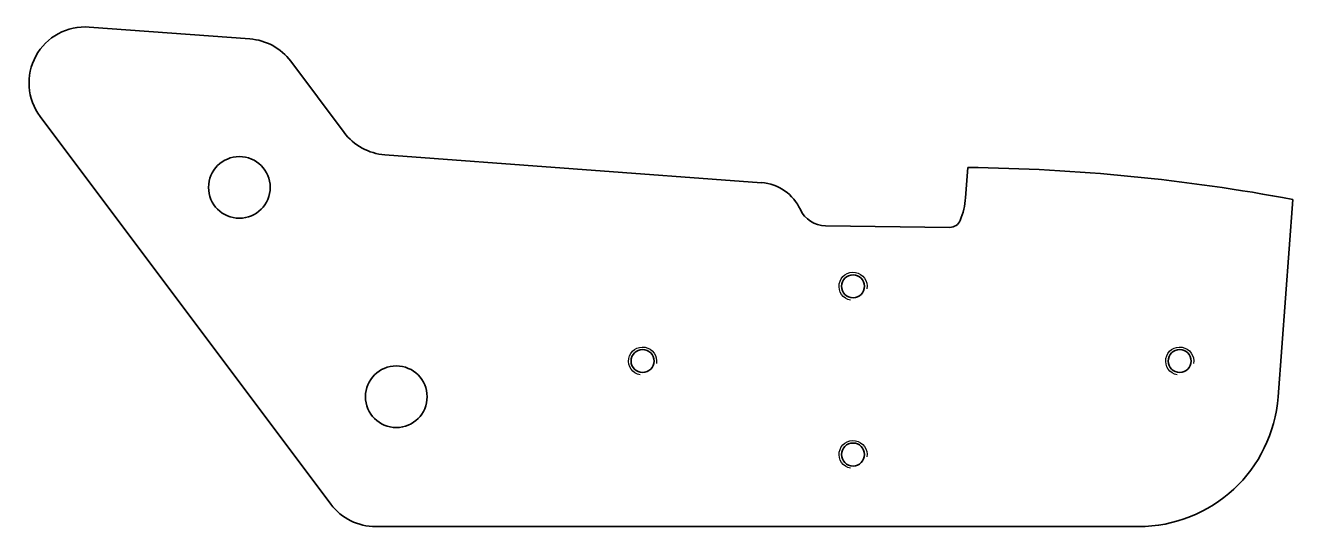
# Model space of a CAD drawing. Header units: millimetres. Extents: x 0 to 135, y 0 to 54.
import ezdxf

# ---------------------------------------------------------------- set-up
doc = ezdxf.new("R2010")
doc.units = ezdxf.units.MM
doc.layers.add('SIMUMAK Visible (ISO)', color=7, linetype='Continuous', lineweight=35)
doc.layers.add('SIMUMAK Visible Narrow (ISO)', color=7, linetype='Continuous', lineweight=25)

# ---------------------------------------------------------------- blocks, each defined once
blk = doc.blocks.new('P-SMT-02-CPAD01_Sheet_2_P-SMT-02-CPAD01 - Desplegada')
at = {"layer": 'SIMUMAK Visible (ISO)'}
for p, q in [((-61.19, 26.73), (-43.99, 25.46)), ((-39.63, 23.07), (-33.91, 15.44)), ((-35.32, -24.34), (-66.44, 17.14)), ((-29.55, 13.05), (10.77, 10.07)), ((32.61, 8.46), (32.85, 11.7)), ((67.64, 8.28), (66.07, -12.85)), ((30.92, 5.29), (17.61, 5.46)), ((51.11, -26.74), (-30.52, -26.74))]:
    blk.add_line(p, q, dxfattribs=at)
for centre, radius in [((-45.12, 9.56), 3.3), ((20.57, -1.02), 1.23), ((-1.96, -9.02), 1.23), ((55.54, -9.02), 1.23), ((-28.32, -12.84), 3.3), ((20.57, -19.02), 1.23)]:
    blk.add_circle(centre, radius, dxfattribs=at)
at = {"layer": 'SIMUMAK Visible (ISO)', "extrusion": (0, 0, -1)}
for centre, radius, start, end in [((61.64, 20.74), 6, 323.1301, 94.2284), ((44.43, 19.47), 6, 94.2284, 143.1301), ((-30.74, -188.29), 200, 90.6062, 100.6314), ((-24.64, 9.05), 8, 184.2284, 202.1075), ((-17.65, 8.46), 3, 270.7284, 335.0802), ((-30.94, 6.49), 1.2, 202.1075, 270.7284), ((-51.11, -11.74), 15, 184.2284, 270), ((30.52, -20.74), 6, 270, 323.1301)]:
    blk.add_arc(centre, radius, start, end, dxfattribs=at)
at = {"layer": 'SIMUMAK Visible (ISO)'}
for centre, radius, start, end in [((-29.11, 19.04), 6, 216.8699, 265.7716), ((10.4, 5.09), 5, 24.9198, 85.7716)]:
    blk.add_arc(centre, radius, start, end, dxfattribs=at)
at = {"layer": 'SIMUMAK Visible Narrow (ISO)', "extrusion": (0, 0, -1)}
for centre in [(-20.57, -1.02), (1.96, -9.02), (-55.54, -9.02), (-20.57, -19.02)]:
    blk.add_arc(centre, 1.5, 280, 190, dxfattribs=at)

msp = doc.modelspace()

# ---------------------------------------------------------------- block references
msp.add_blockref('P-SMT-02-CPAD01_Sheet_2_P-SMT-02-CPAD01 - Desplegada', (67.64, 26.74))

doc.saveas('drawing.dxf')
